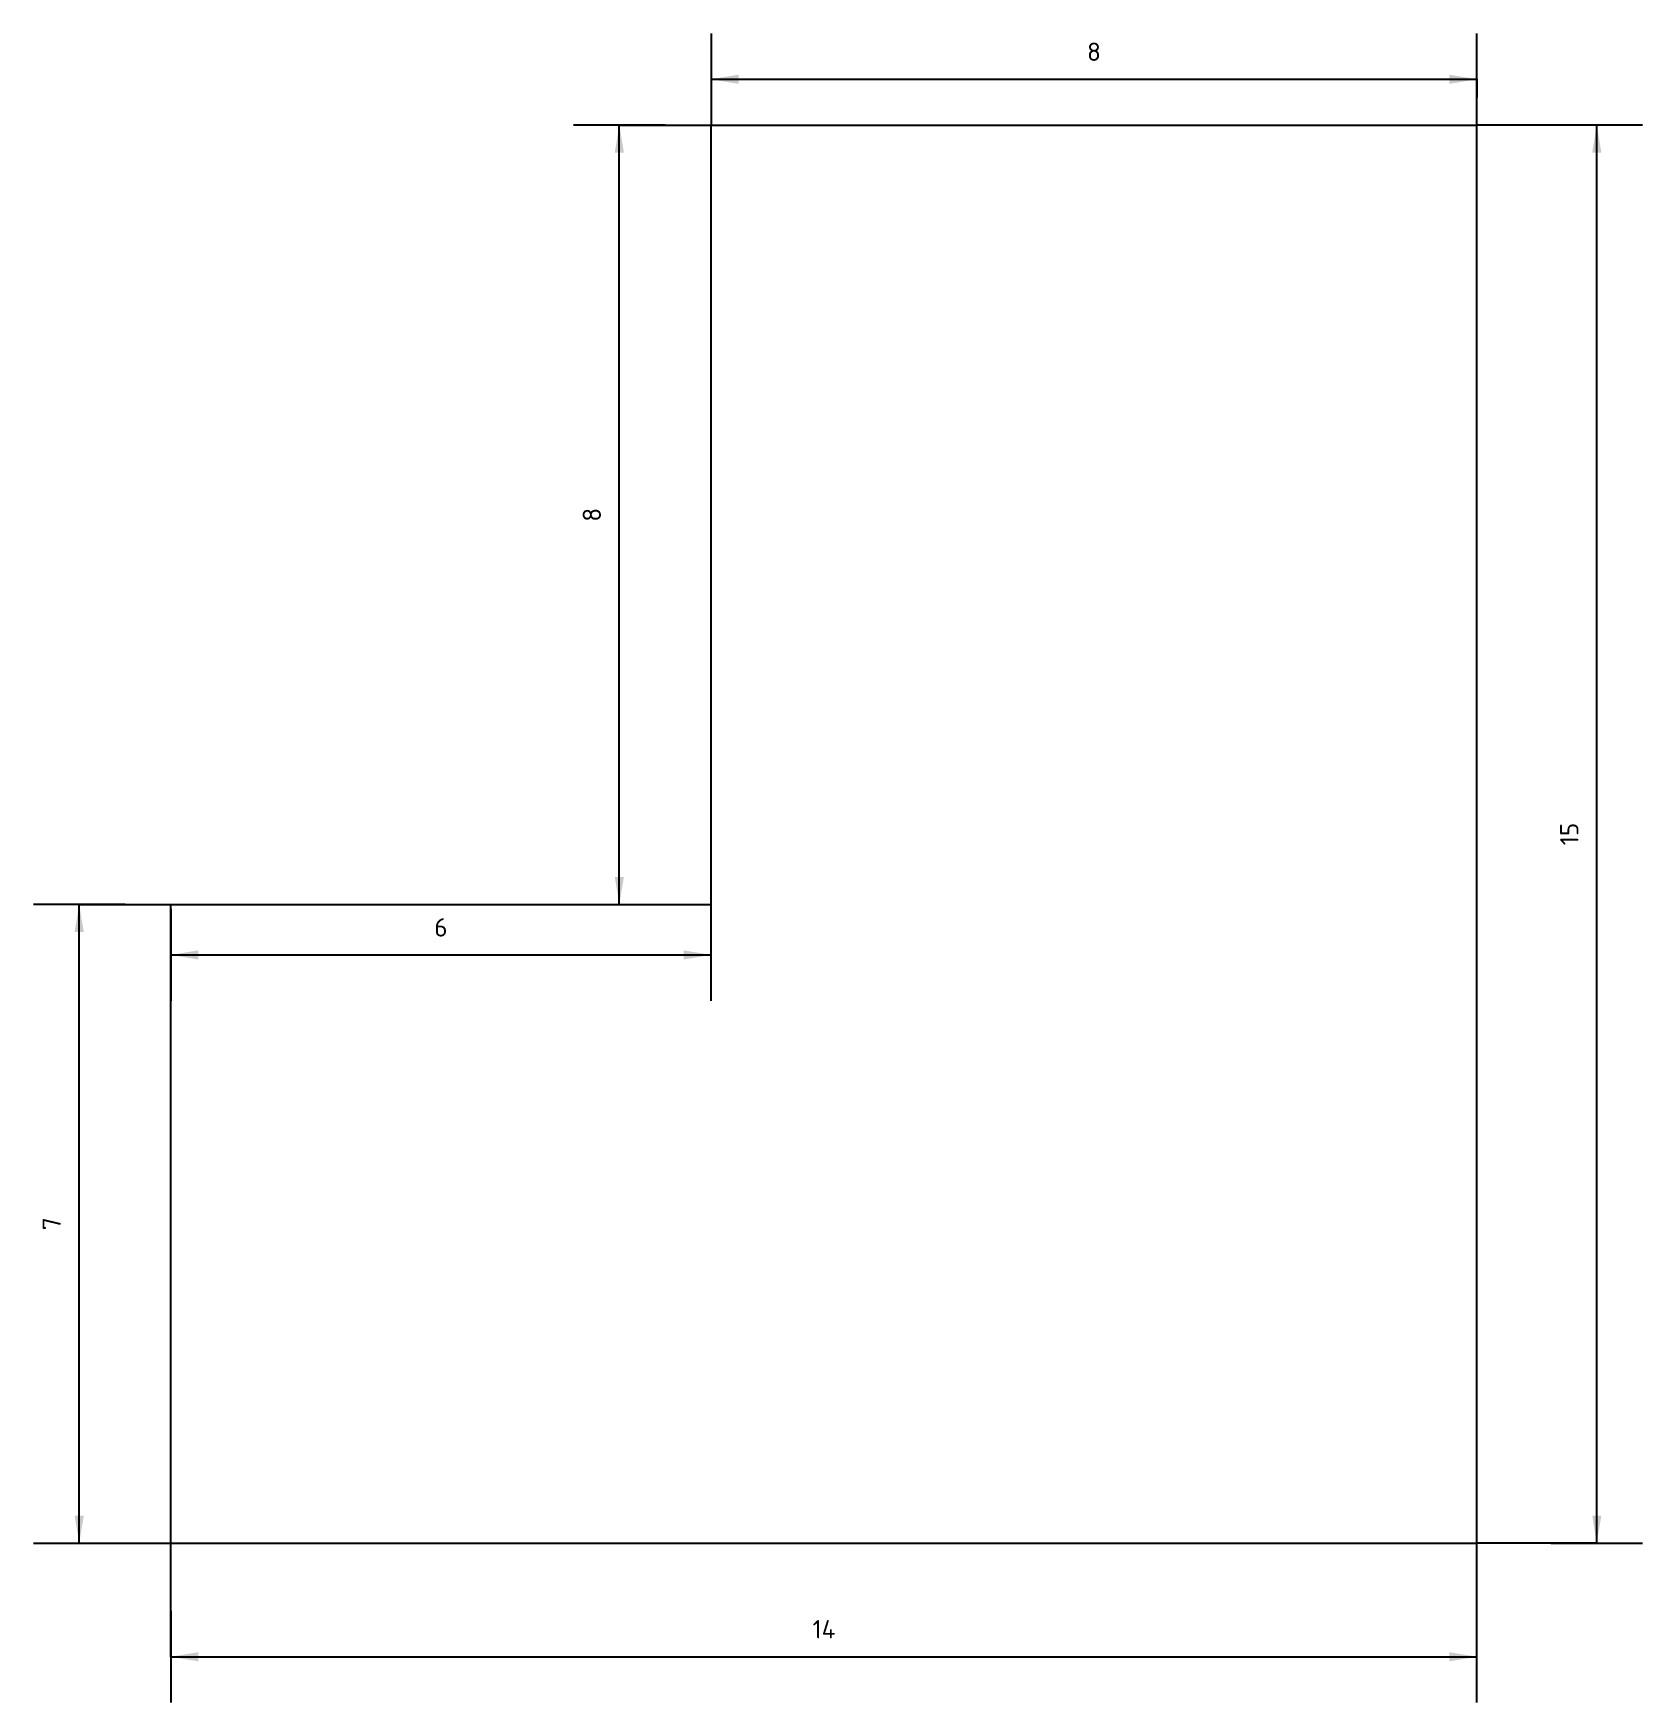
# Model space of a CAD drawing. Extents: x -1.5 to 16.1, y -1.7 to 16.5.
import ezdxf
from ezdxf.enums import TextEntityAlignment as Align

# ---------------------------------------------------------------- set-up
doc = ezdxf.new("R2010")
doc.units = 0
doc.layers.add('DIMENSIONS', color=1, linetype='CONTINUOUS')
doc.styles.add('ISOCPEUR', font='isocpeur.ttf')

# ---------------------------------------------------------------- blocks, each defined once
blk = doc.blocks.new('DIMTICK_ARROW')
at = {"color": 5}
blk.add_line((0, 0.5), (0, -0.5), dxfattribs=at)
at = {"color": 7}
blk.add_solid([(0, 0), (0.3, 0.05), (0.3, -0.05)], dxfattribs=at)

msp = doc.modelspace()

# ---------------------------------------------------------------- linework, layer by layer
at = {"color": 3}
for p, q in [((5.891, 15.459), (14.245, 15.459)), ((5.891, 6.962), (5.891, 15.459)), ((5.891, 6.962), (5.891, 15.459)), ((5.891, 15.459), (14.245, 15.459)), ((14.245, 0), (14.245, 15.459)), ((14.245, 0), (14.245, 15.459)), ((0, 6.962), (5.891, 6.962)), ((0, 0), (0, 6.962)), ((0, 0), (0, 6.962)), ((0, 6.962), (5.891, 6.962)), ((0, 0), (14.245, 0)), ((0, 0), (14.245, 0))]:
    msp.add_line(p, q, dxfattribs=at)
at = {"layer": 'DIMENSIONS', "color": 7}
for p, q in [((5.891, 15.959), (14.245, 15.959)), ((5.891, 15.959), (14.245, 15.959)), ((5.891, 15.959), (14.245, 15.959)), ((5.891, 15.959), (14.245, 15.959)), ((5.891, 15.959), (14.245, 15.959)), ((5.891, 15.959), (14.245, 15.959)), ((5.891, 15.959), (14.245, 15.959)), ((5.891, 15.959), (14.245, 15.959)), ((5.891, 15.959), (14.245, 15.959)), ((5.891, 15.959), (14.245, 15.959)), ((5.891, 15.959), (14.245, 15.959)), ((4.891, 6.962), (4.891, 15.459)), ((4.891, 6.962), (4.891, 15.459)), ((4.891, 6.962), (4.891, 15.459)), ((4.891, 6.962), (4.891, 15.459)), ((4.891, 6.962), (4.891, 15.459)), ((4.891, 6.962), (4.891, 15.459)), ((4.891, 6.962), (4.891, 15.459)), ((4.891, 6.962), (4.891, 15.459)), ((15.552, 0), (15.552, 15.459)), ((15.552, 0), (15.552, 15.459)), ((15.552, 0), (15.552, 15.459)), ((15.552, 0), (15.552, 15.459)), ((15.552, 0), (15.552, 15.459)), ((15.552, 0), (15.552, 15.459)), ((15.552, 0), (15.552, 15.459)), ((-1, 0), (-1, 6.962)), ((-1, 0), (-1, 6.962)), ((-1, 0), (-1, 6.962)), ((-1, 0), (-1, 6.962)), ((-1, 0), (-1, 6.962)), ((-1, 0), (-1, 6.962)), ((-1, 0), (-1, 6.962)), ((-1, 0), (-1, 6.962)), ((-1, 0), (-1, 6.962)), ((0, 6.412), (5.891, 6.412)), ((0, 6.412), (5.891, 6.412)), ((0, 6.412), (5.891, 6.412)), ((0, 6.412), (5.891, 6.412)), ((0, 6.412), (5.891, 6.412)), ((0, 6.412), (5.891, 6.412)), ((0, 6.412), (5.891, 6.412)), ((0, 6.412), (5.891, 6.412)), ((0, 6.412), (5.891, 6.412)), ((0, 6.412), (5.891, 6.412)), ((0, 6.412), (5.891, 6.412)), ((0, 6.412), (5.891, 6.412)), ((0, -1.24), (14.245, -1.24)), ((0, -1.24), (14.245, -1.24)), ((0, -1.24), (14.245, -1.24)), ((0, -1.24), (14.245, -1.24)), ((0, -1.24), (14.245, -1.24)), ((0, -1.24), (14.245, -1.24)), ((0, -1.24), (14.245, -1.24)), ((0, -1.24), (14.245, -1.24)), ((0, -1.24), (14.245, -1.24)), ((0, -1.24), (14.245, -1.24))]:
    msp.add_line(p, q, dxfattribs=at)
at = {"layer": 'DIMENSIONS', "color": 5}
for p, q in [((5.891, 15.959), (5.891, 15.759)), ((5.891, 15.959), (5.891, 15.759)), ((5.891, 15.959), (5.891, 15.759)), ((5.891, 15.959), (5.891, 15.759)), ((5.891, 15.959), (5.891, 15.759)), ((5.891, 15.959), (5.891, 15.759)), ((5.891, 15.959), (5.891, 15.759)), ((5.891, 15.959), (5.891, 15.759)), ((5.891, 15.959), (5.891, 15.759)), ((5.891, 15.959), (5.891, 15.759)), ((5.891, 15.959), (5.891, 15.759)), ((14.245, 15.959), (14.245, 15.759)), ((14.245, 15.959), (14.245, 15.759)), ((14.245, 15.959), (14.245, 15.759)), ((14.245, 15.959), (14.245, 15.759)), ((14.245, 15.959), (14.245, 15.759)), ((14.245, 15.959), (14.245, 15.759)), ((14.245, 15.959), (14.245, 15.759)), ((14.245, 15.959), (14.245, 15.759)), ((14.245, 15.959), (14.245, 15.759)), ((14.245, 15.959), (14.245, 15.759)), ((14.245, 15.959), (14.245, 15.759)), ((4.891, 15.459), (5.891, 15.459)), ((4.891, 15.459), (5.891, 15.459)), ((4.891, 15.459), (5.891, 15.459)), ((4.891, 15.459), (5.891, 15.459)), ((4.891, 15.459), (5.891, 15.459)), ((4.891, 15.459), (5.891, 15.459)), ((4.891, 15.459), (5.891, 15.459)), ((4.891, 15.459), (5.891, 15.459)), ((15.552, 15.459), (14.245, 15.459)), ((15.552, 15.459), (14.245, 15.459)), ((15.552, 15.459), (14.245, 15.459)), ((15.552, 15.459), (14.245, 15.459)), ((15.552, 15.459), (14.245, 15.459)), ((15.552, 15.459), (14.245, 15.459)), ((15.552, 15.459), (14.245, 15.459)), ((-1, 6.962), (0, 6.962)), ((-1, 6.962), (0, 6.962)), ((-1, 6.962), (0, 6.962)), ((-1, 6.962), (0, 6.962)), ((-1, 6.962), (0, 6.962)), ((-1, 6.962), (0, 6.962)), ((-1, 6.962), (0, 6.962)), ((-1, 6.962), (0, 6.962)), ((-1, 6.962), (0, 6.962)), ((0, 6.412), (0, 6.962)), ((0, 6.412), (0, 6.962)), ((0, 6.412), (0, 6.962)), ((0, 6.412), (0, 6.962)), ((0, 6.412), (0, 6.962)), ((0, 6.412), (0, 6.962)), ((0, 6.412), (0, 6.962)), ((0, 6.412), (0, 6.962)), ((0, 6.412), (0, 6.962)), ((0, 6.412), (0, 6.962)), ((0, 6.412), (0, 6.962)), ((0, 6.412), (0, 6.962)), ((4.891, 6.962), (5.891, 6.962)), ((4.891, 6.962), (5.891, 6.962)), ((4.891, 6.962), (5.891, 6.962)), ((4.891, 6.962), (5.891, 6.962)), ((4.891, 6.962), (5.891, 6.962)), ((4.891, 6.962), (5.891, 6.962)), ((4.891, 6.962), (5.891, 6.962)), ((4.891, 6.962), (5.891, 6.962)), ((5.891, 6.412), (5.891, 6.962)), ((5.891, 6.412), (5.891, 6.962)), ((5.891, 6.412), (5.891, 6.962)), ((5.891, 6.412), (5.891, 6.962)), ((5.891, 6.412), (5.891, 6.962)), ((5.891, 6.412), (5.891, 6.962)), ((5.891, 6.412), (5.891, 6.962)), ((5.891, 6.412), (5.891, 6.962)), ((5.891, 6.412), (5.891, 6.962)), ((5.891, 6.412), (5.891, 6.962)), ((5.891, 6.412), (5.891, 6.962)), ((5.891, 6.412), (5.891, 6.962)), ((-1, 0), (0, 0)), ((-1, 0), (0, 0)), ((-1, 0), (0, 0)), ((-1, 0), (0, 0)), ((-1, 0), (0, 0)), ((-1, 0), (0, 0)), ((-1, 0), (0, 0)), ((-1, 0), (0, 0)), ((-1, 0), (0, 0)), ((0, -1.24), (0, 0)), ((0, -1.24), (0, 0)), ((0, -1.24), (0, 0)), ((0, -1.24), (0, 0)), ((0, -1.24), (0, 0)), ((0, -1.24), (0, 0)), ((0, -1.24), (0, 0)), ((0, -1.24), (0, 0)), ((0, -1.24), (0, 0)), ((0, -1.24), (0, 0)), ((14.245, -1.24), (14.245, 0)), ((14.245, -1.24), (14.245, 0)), ((14.245, -1.24), (14.245, 0)), ((14.245, -1.24), (14.245, 0)), ((14.245, -1.24), (14.245, 0)), ((14.245, -1.24), (14.245, 0)), ((14.245, -1.24), (14.245, 0)), ((14.245, -1.24), (14.245, 0)), ((14.245, -1.24), (14.245, 0)), ((14.245, -1.24), (14.245, 0)), ((15.552, 0), (14.245, 0)), ((15.552, 0), (14.245, 0)), ((15.552, 0), (14.245, 0)), ((15.552, 0), (14.245, 0)), ((15.552, 0), (14.245, 0)), ((15.552, 0), (14.245, 0)), ((15.552, 0), (14.245, 0))]:
    msp.add_line(p, q, dxfattribs=at)

# ---------------------------------------------------------------- block references
at = {"layer": 'DIMENSIONS'}
for p in [(5.891, 15.959), (5.891, 15.959), (5.891, 15.959), (5.891, 15.959), (5.891, 15.959), (5.891, 15.959), (5.891, 15.959), (5.891, 15.959), (5.891, 15.959), (5.891, 15.959), (5.891, 15.959), (0, 6.412), (0, 6.412), (0, 6.412), (0, 6.412), (0, 6.412), (0, 6.412), (0, 6.412), (0, 6.412), (0, 6.412), (0, 6.412), (0, 6.412), (0, 6.412), (0, -1.24), (0, -1.24), (0, -1.24), (0, -1.24), (0, -1.24), (0, -1.24), (0, -1.24), (0, -1.24), (0, -1.24), (0, -1.24)]:
    msp.add_blockref('DIMTICK_ARROW', p, dxfattribs=at)
for p, rotation in [((14.245, 15.959), 180), ((14.245, 15.959), 180), ((14.245, 15.959), 180), ((14.245, 15.959), 180), ((14.245, 15.959), 180), ((14.245, 15.959), 180), ((14.245, 15.959), 180), ((14.245, 15.959), 180), ((14.245, 15.959), 180), ((14.245, 15.959), 180), ((14.245, 15.959), 180), ((4.891, 15.459), 270), ((4.891, 15.459), 270), ((4.891, 15.459), 270), ((4.891, 15.459), 270), ((4.891, 15.459), 270), ((4.891, 15.459), 270), ((4.891, 15.459), 270), ((4.891, 15.459), 270), ((15.552, 15.459), 270), ((15.552, 15.459), 270), ((15.552, 15.459), 270), ((15.552, 15.459), 270), ((15.552, 15.459), 270), ((15.552, 15.459), 270), ((15.552, 15.459), 270), ((4.891, 6.962), 90), ((4.891, 6.962), 90), ((4.891, 6.962), 90), ((4.891, 6.962), 90), ((4.891, 6.962), 90), ((4.891, 6.962), 90), ((4.891, 6.962), 90), ((4.891, 6.962), 90), ((-1, 6.962), 270), ((-1, 6.962), 270), ((-1, 6.962), 270), ((-1, 6.962), 270), ((-1, 6.962), 270), ((-1, 6.962), 270), ((-1, 6.962), 270), ((-1, 6.962), 270), ((-1, 6.962), 270), ((5.891, 6.412), 180), ((5.891, 6.412), 180), ((5.891, 6.412), 180), ((5.891, 6.412), 180), ((5.891, 6.412), 180), ((5.891, 6.412), 180), ((5.891, 6.412), 180), ((5.891, 6.412), 180), ((5.891, 6.412), 180), ((5.891, 6.412), 180), ((5.891, 6.412), 180), ((5.891, 6.412), 180), ((-1, 0), 90), ((-1, 0), 90), ((-1, 0), 90), ((-1, 0), 90), ((-1, 0), 90), ((-1, 0), 90), ((-1, 0), 90), ((-1, 0), 90), ((-1, 0), 90), ((15.552, 0), 90), ((15.552, 0), 90), ((15.552, 0), 90), ((15.552, 0), 90), ((15.552, 0), 90), ((15.552, 0), 90), ((15.552, 0), 90), ((14.245, -1.24), 180), ((14.245, -1.24), 180), ((14.245, -1.24), 180), ((14.245, -1.24), 180), ((14.245, -1.24), 180), ((14.245, -1.24), 180), ((14.245, -1.24), 180), ((14.245, -1.24), 180), ((14.245, -1.24), 180), ((14.245, -1.24), 180)]:
    msp.add_blockref('DIMTICK_ARROW', p, dxfattribs=dict(at, rotation=rotation))

# ---------------------------------------------------------------- texts
at = {"layer": 'DIMENSIONS', "color": 7, "style": 'ISOCPEUR'}
for s, p in [('8', (10.068, 16.259)), ('8', (10.068, 16.259)), ('8', (10.068, 16.259)), ('8', (10.068, 16.259)), ('8', (10.068, 16.259)), ('8', (10.068, 16.259)), ('8', (10.068, 16.259)), ('8', (10.068, 16.259)), ('8', (10.068, 16.259)), ('8', (10.068, 16.259)), ('8', (10.068, 16.259)), ('6', (2.945, 6.712)), ('6', (2.945, 6.712)), ('6', (2.945, 6.712)), ('6', (2.945, 6.712)), ('6', (2.945, 6.712)), ('6', (2.945, 6.712)), ('6', (2.945, 6.712)), ('6', (2.945, 6.712)), ('6', (2.945, 6.712)), ('6', (2.945, 6.712)), ('6', (2.945, 6.712)), ('6', (2.945, 6.712)), ('14', (7.123, -0.94)), ('14', (7.123, -0.94)), ('14', (7.123, -0.94)), ('14', (7.123, -0.94)), ('14', (7.123, -0.94)), ('14', (7.123, -0.94)), ('14', (7.123, -0.94)), ('14', (7.123, -0.94)), ('14', (7.123, -0.94)), ('14', (7.123, -0.94))]:
    msp.add_text(s, height=0.2, dxfattribs=at).set_placement(p, align=Align.MIDDLE_CENTER)
for s, p in [('8', (4.591, 11.211)), ('8', (4.591, 11.211)), ('8', (4.591, 11.211)), ('8', (4.591, 11.211)), ('8', (4.591, 11.211)), ('8', (4.591, 11.211)), ('8', (4.591, 11.211)), ('8', (4.591, 11.211)), ('15', (15.252, 7.73)), ('15', (15.252, 7.73)), ('15', (15.252, 7.73)), ('15', (15.252, 7.73)), ('15', (15.252, 7.73)), ('15', (15.252, 7.73)), ('15', (15.252, 7.73)), ('7', (-1.3, 3.481)), ('7', (-1.3, 3.481)), ('7', (-1.3, 3.481)), ('7', (-1.3, 3.481)), ('7', (-1.3, 3.481)), ('7', (-1.3, 3.481)), ('7', (-1.3, 3.481)), ('7', (-1.3, 3.481)), ('7', (-1.3, 3.481))]:
    msp.add_text(s, height=0.2, rotation=90, dxfattribs=at).set_placement(p, align=Align.MIDDLE_CENTER)

doc.saveas('drawing.dxf')
